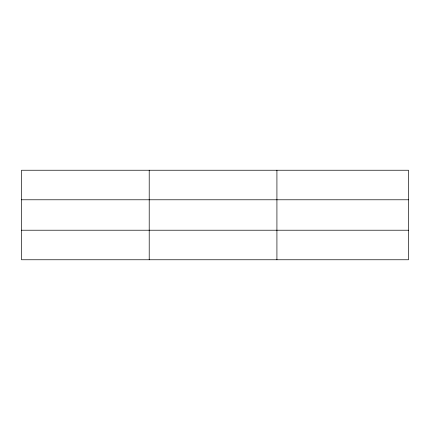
<?xml version="1.0" encoding="UTF-8"?>
<svg xmlns="http://www.w3.org/2000/svg" width="430" height="430" viewBox="0 0 430 430"><rect width="100%" height="100%" fill="white"/><g stroke="black" fill="none" stroke-linecap="round" stroke-linejoin="round"><path stroke-width="0.64" d="M149.21 170.237L149.21 259.763M276.92 170.237L276.92 259.763M408.5 230.217L408.5 259.763L21.5 259.763L21.5 170.237L408.5 170.237L408.5 230.217L21.5 230.217M21.5 199.783L408.5 199.783"/></g></svg>
